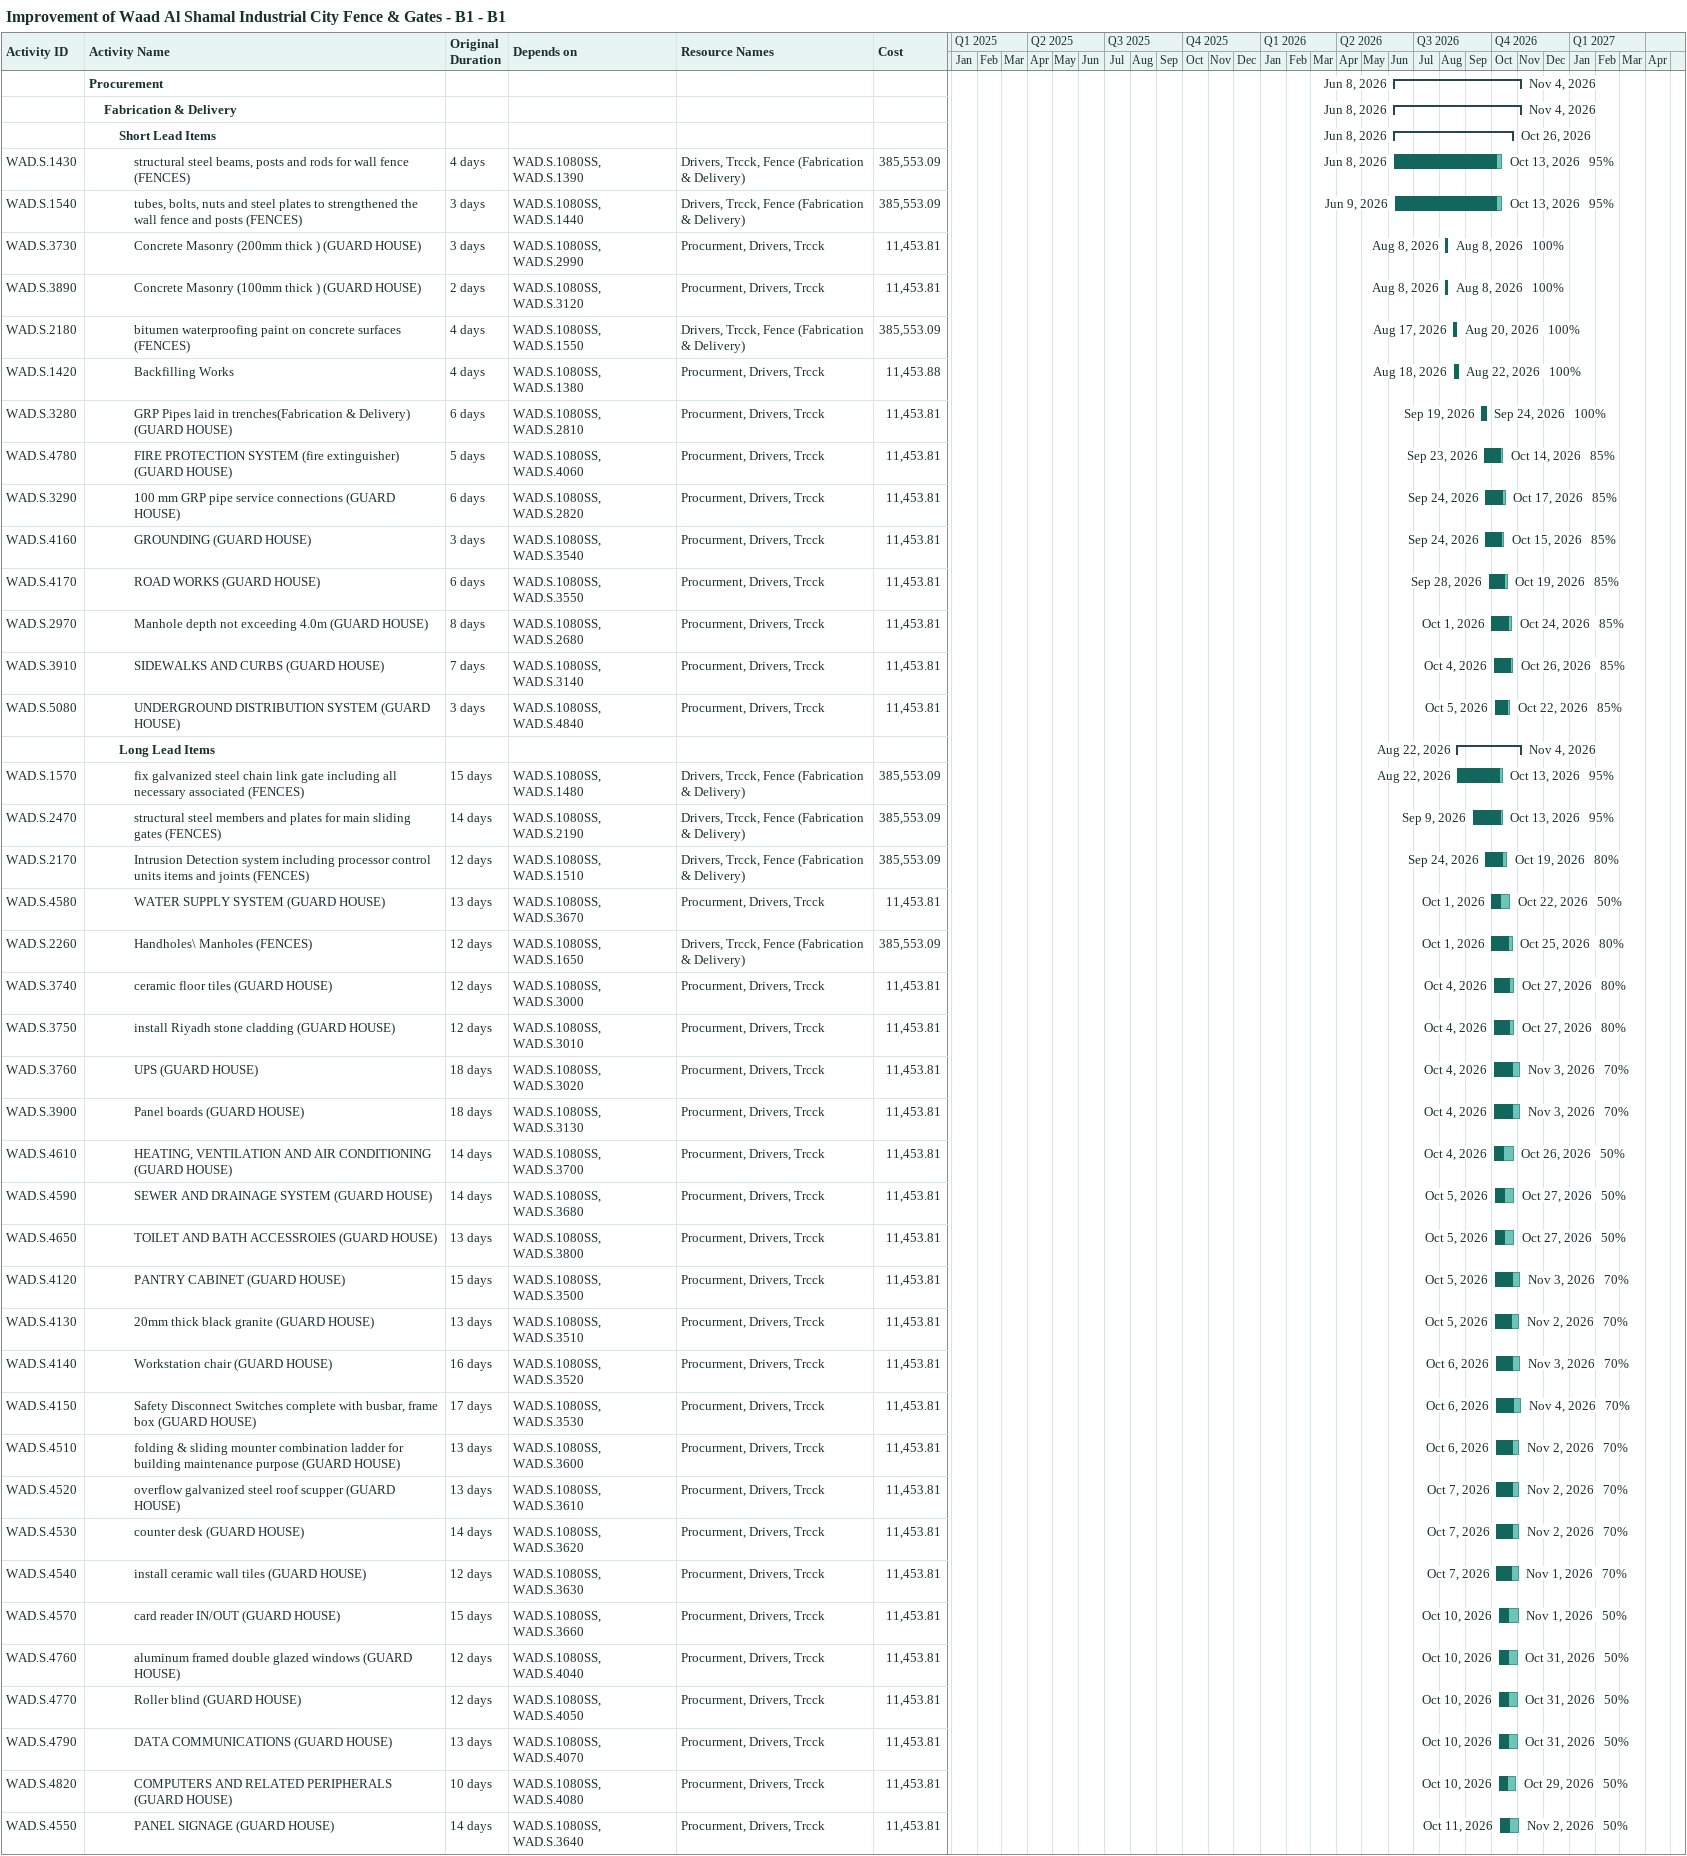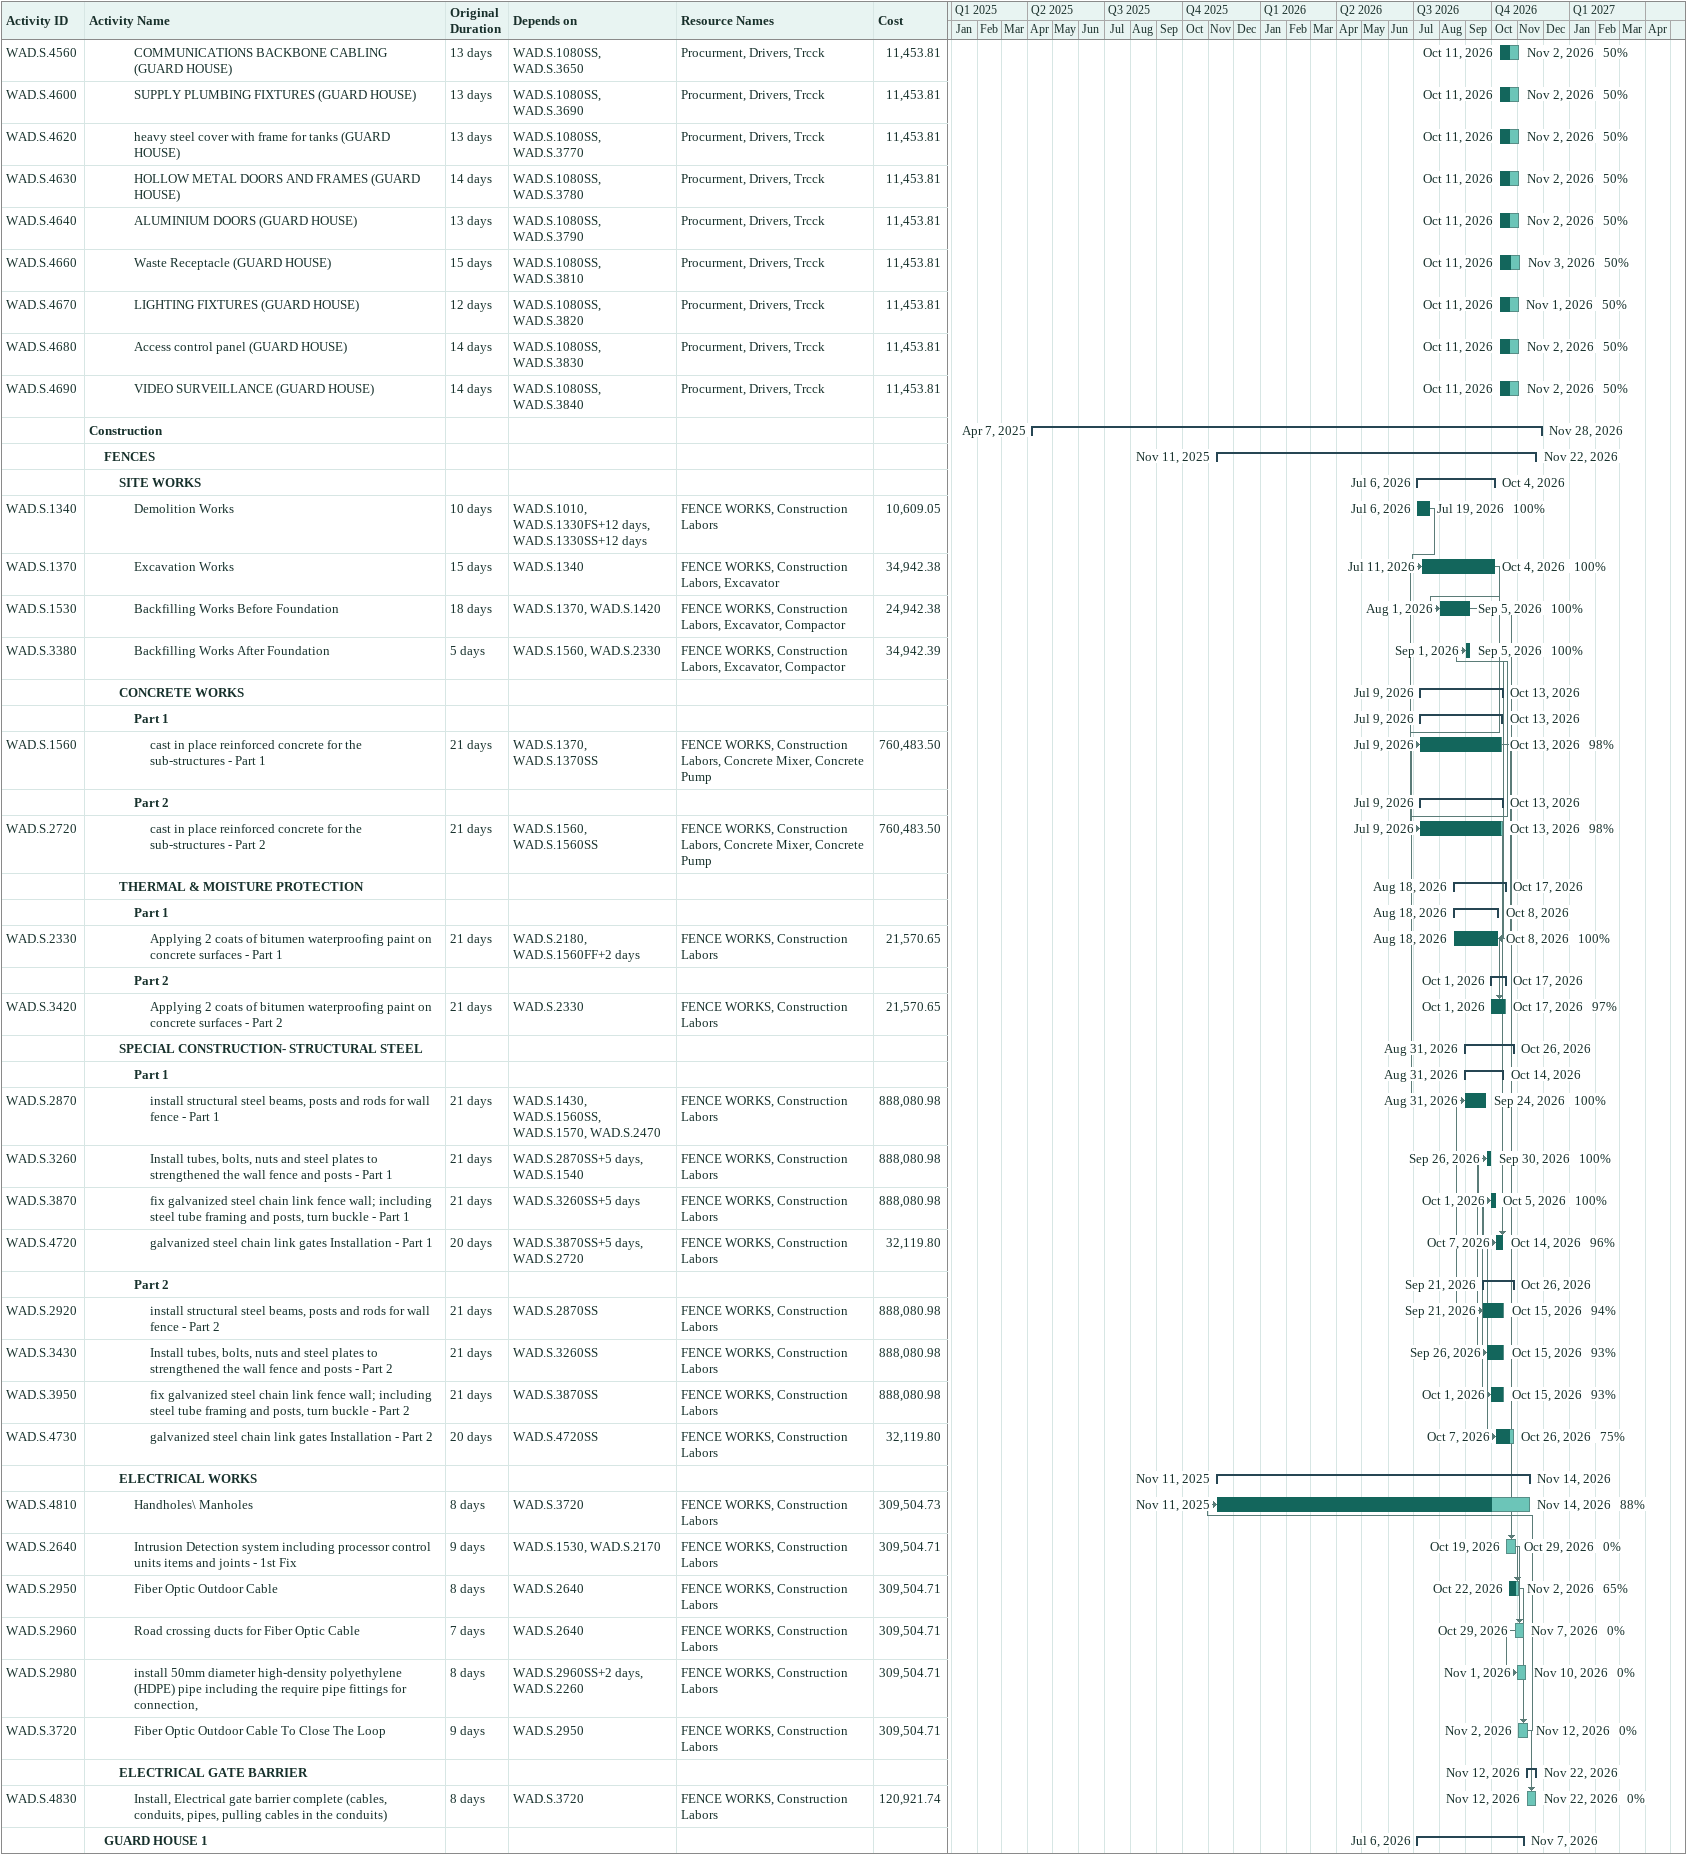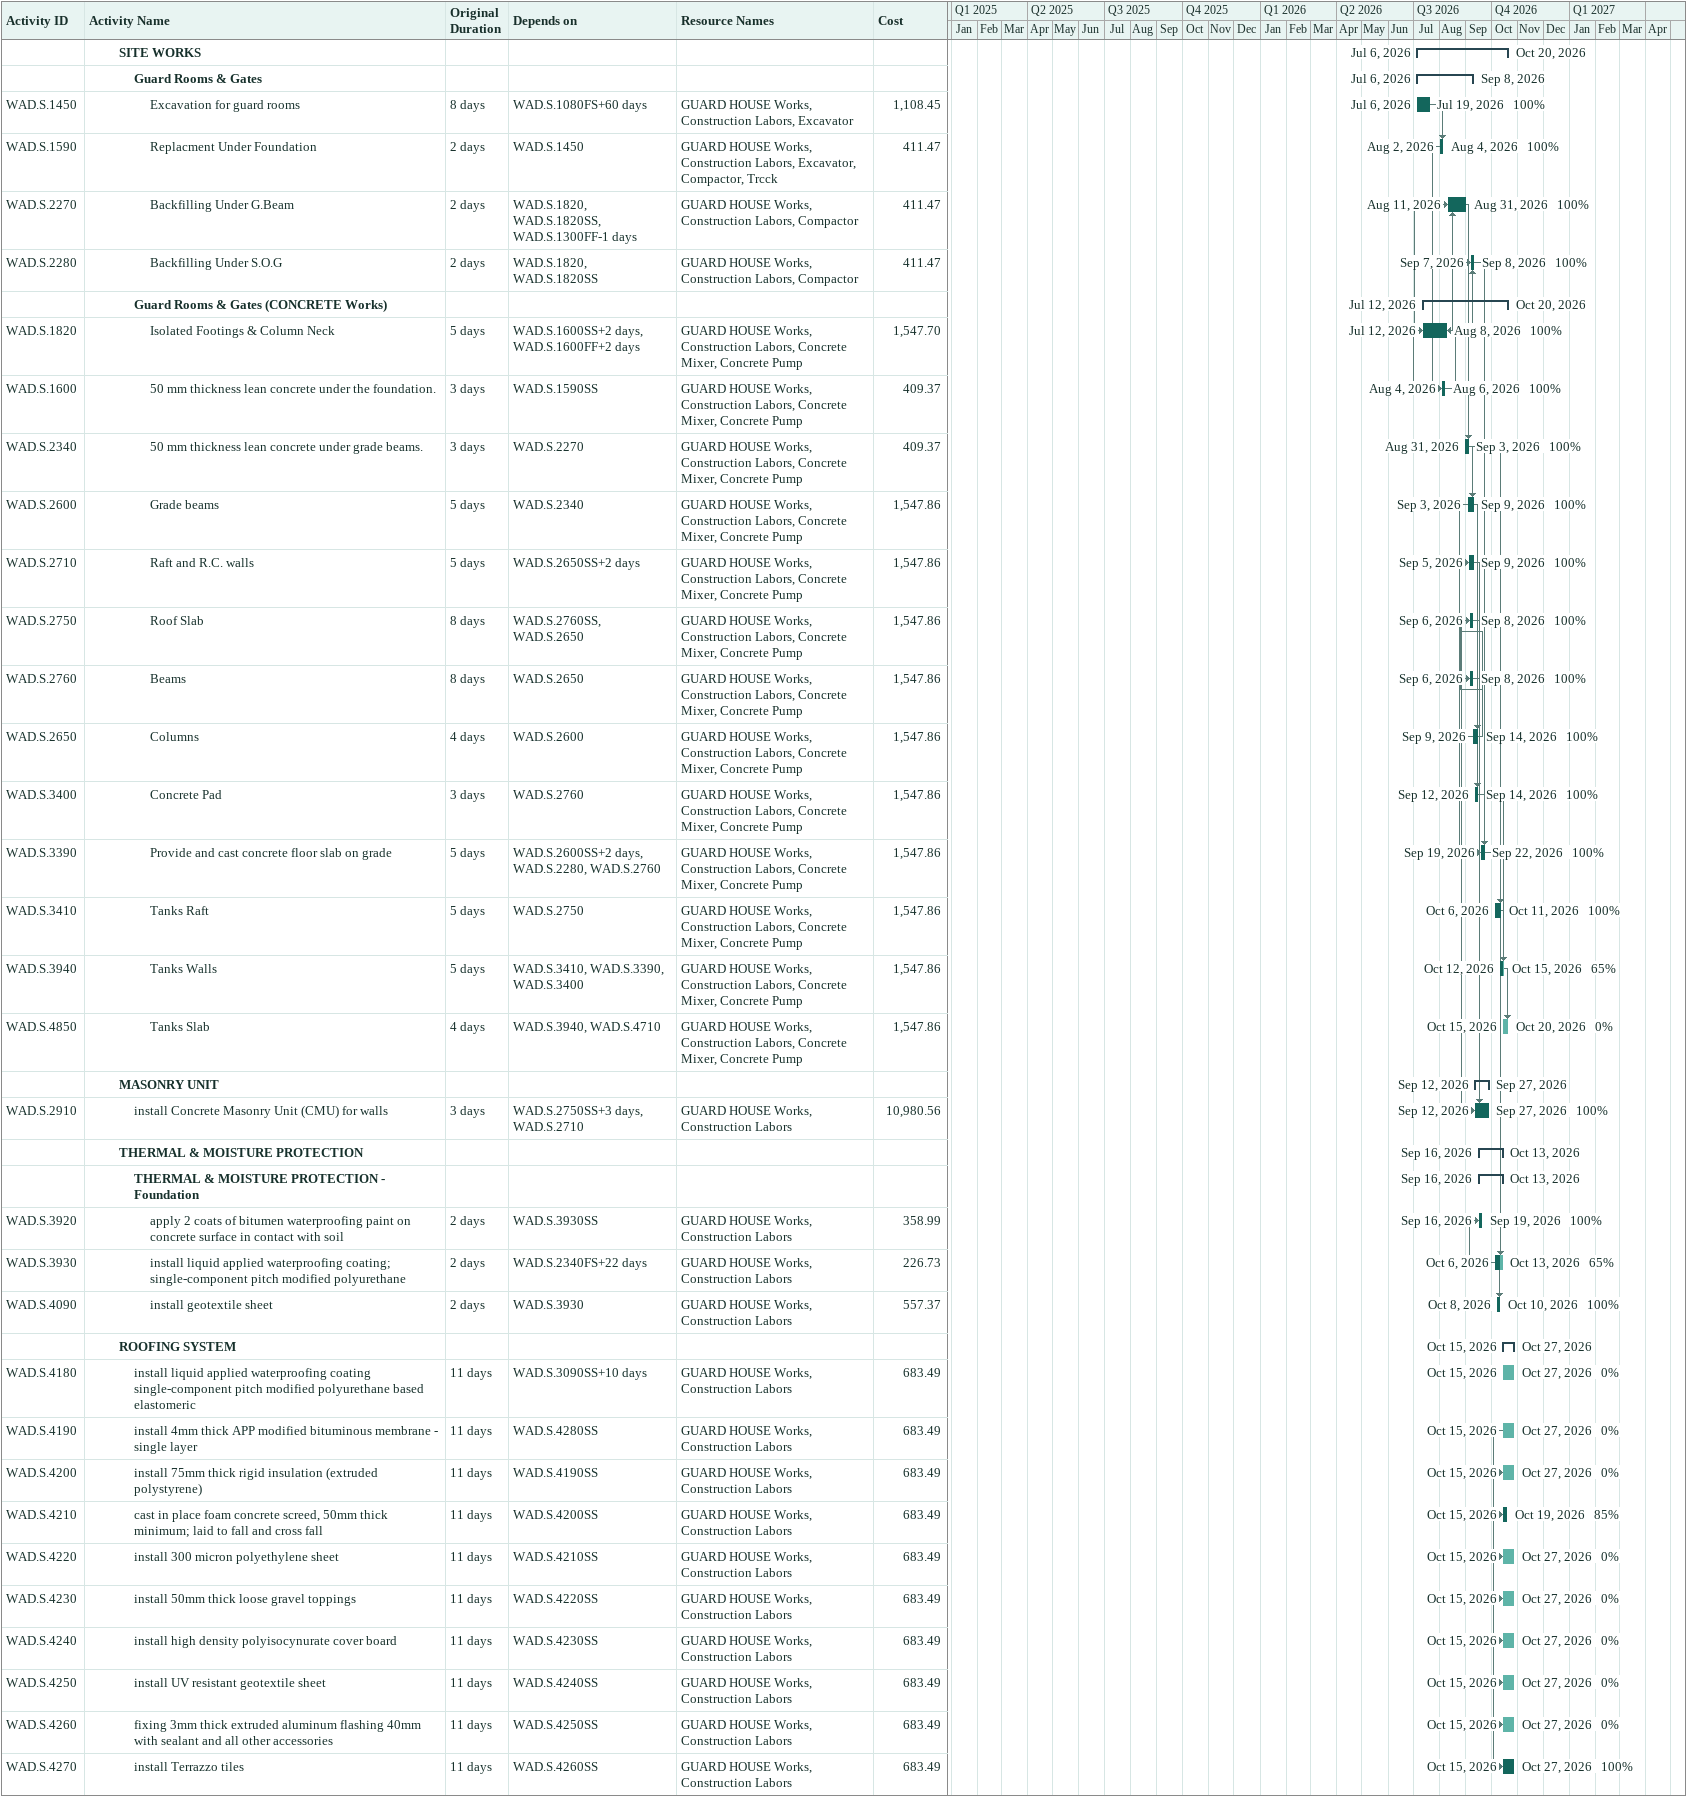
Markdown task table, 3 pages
Improvement of Waad Al Shamal Industrial City Fence & Gates - B1 - B1

| ID | Level | Task | Original duration | Start | Finish | Predecessors | Resources | % complete | Cost |
|---|---|---|---|---|---|---|---|---|---|
|  | 1 | **Procurement** |  | 2026-06-08 | 2026-11-04 |  |  |  |  |
|  | 2 | **Fabrication & Delivery** |  | 2026-06-08 | 2026-11-04 |  |  |  |  |
|  | 3 | **Short Lead Items** |  | 2026-06-08 | 2026-10-26 |  |  |  |  |
| WAD.S.1430 | 4 | structural steel beams, posts and rods for wall fence (FENCES) | 4d | 2026-06-08 | 2026-10-13 | WAD.S.1080SS, WAD.S.1390 | Drivers, Trcck, Fence (Fabrication & Delivery) | 95 | 385553.09 |
| WAD.S.1540 | 4 | tubes, bolts, nuts and steel plates to strengthened the wall fence and posts (FENCES) | 3d | 2026-06-09 | 2026-10-13 | WAD.S.1080SS, WAD.S.1440 | Drivers, Trcck, Fence (Fabrication & Delivery) | 95 | 385553.09 |
| WAD.S.3730 | 4 | Concrete Masonry (200mm thick ) (GUARD HOUSE) | 3d | 2026-08-08 | 2026-08-08 | WAD.S.1080SS, WAD.S.2990 | Procurment, Drivers, Trcck | 100 | 11453.81 |
| WAD.S.3890 | 4 | Concrete Masonry (100mm thick ) (GUARD HOUSE) | 2d | 2026-08-08 | 2026-08-08 | WAD.S.1080SS, WAD.S.3120 | Procurment, Drivers, Trcck | 100 | 11453.81 |
| WAD.S.2180 | 4 | bitumen waterproofing paint on concrete surfaces (FENCES) | 4d | 2026-08-17 | 2026-08-20 | WAD.S.1080SS, WAD.S.1550 | Drivers, Trcck, Fence (Fabrication & Delivery) | 100 | 385553.09 |
| WAD.S.1420 | 4 | Backfilling Works | 4d | 2026-08-18 | 2026-08-22 | WAD.S.1080SS, WAD.S.1380 | Procurment, Drivers, Trcck | 100 | 11453.88 |
| WAD.S.3280 | 4 | GRP Pipes laid in trenches(Fabrication & Delivery) (GUARD HOUSE) | 6d | 2026-09-19 | 2026-09-24 | WAD.S.1080SS, WAD.S.2810 | Procurment, Drivers, Trcck | 100 | 11453.81 |
| WAD.S.4780 | 4 | FIRE PROTECTION SYSTEM (fire extinguisher) (GUARD HOUSE) | 5d | 2026-09-23 | 2026-10-14 | WAD.S.1080SS, WAD.S.4060 | Procurment, Drivers, Trcck | 85 | 11453.81 |
| WAD.S.3290 | 4 | 100 mm GRP pipe service connections (GUARD HOUSE) | 6d | 2026-09-24 | 2026-10-17 | WAD.S.1080SS, WAD.S.2820 | Procurment, Drivers, Trcck | 85 | 11453.81 |
| WAD.S.4160 | 4 | GROUNDING (GUARD HOUSE) | 3d | 2026-09-24 | 2026-10-15 | WAD.S.1080SS, WAD.S.3540 | Procurment, Drivers, Trcck | 85 | 11453.81 |
| WAD.S.4170 | 4 | ROAD WORKS (GUARD HOUSE) | 6d | 2026-09-28 | 2026-10-19 | WAD.S.1080SS, WAD.S.3550 | Procurment, Drivers, Trcck | 85 | 11453.81 |
| WAD.S.2970 | 4 | Manhole depth not exceeding 4.0m (GUARD HOUSE) | 8d | 2026-10-01 | 2026-10-24 | WAD.S.1080SS, WAD.S.2680 | Procurment, Drivers, Trcck | 85 | 11453.81 |
| WAD.S.3910 | 4 | SIDEWALKS AND CURBS (GUARD HOUSE) | 7d | 2026-10-04 | 2026-10-26 | WAD.S.1080SS, WAD.S.3140 | Procurment, Drivers, Trcck | 85 | 11453.81 |
| WAD.S.5080 | 4 | UNDERGROUND DISTRIBUTION SYSTEM (GUARD HOUSE) | 3d | 2026-10-05 | 2026-10-22 | WAD.S.1080SS, WAD.S.4840 | Procurment, Drivers, Trcck | 85 | 11453.81 |
|  | 3 | **Long Lead Items** |  | 2026-08-22 | 2026-11-04 |  |  |  |  |
| WAD.S.1570 | 4 | fix galvanized steel chain link gate including all necessary associated (FENCES) | 15d | 2026-08-22 | 2026-10-13 | WAD.S.1080SS, WAD.S.1480 | Drivers, Trcck, Fence (Fabrication & Delivery) | 95 | 385553.09 |
| WAD.S.2470 | 4 | structural steel members and plates for main sliding gates (FENCES) | 14d | 2026-09-09 | 2026-10-13 | WAD.S.1080SS, WAD.S.2190 | Drivers, Trcck, Fence (Fabrication & Delivery) | 95 | 385553.09 |
| WAD.S.2170 | 4 | Intrusion Detection system including processor control units items and joints (FENCES) | 12d | 2026-09-24 | 2026-10-19 | WAD.S.1080SS, WAD.S.1510 | Drivers, Trcck, Fence (Fabrication & Delivery) | 80 | 385553.09 |
| WAD.S.4580 | 4 | WATER SUPPLY SYSTEM (GUARD HOUSE) | 13d | 2026-10-01 | 2026-10-22 | WAD.S.1080SS, WAD.S.3670 | Procurment, Drivers, Trcck | 50 | 11453.81 |
| WAD.S.2260 | 4 | Handholes\ Manholes (FENCES) | 12d | 2026-10-01 | 2026-10-25 | WAD.S.1080SS, WAD.S.1650 | Drivers, Trcck, Fence (Fabrication & Delivery) | 80 | 385553.09 |
| WAD.S.3740 | 4 | ceramic floor tiles (GUARD HOUSE) | 12d | 2026-10-04 | 2026-10-27 | WAD.S.1080SS, WAD.S.3000 | Procurment, Drivers, Trcck | 80 | 11453.81 |
| WAD.S.3750 | 4 | install Riyadh stone cladding (GUARD HOUSE) | 12d | 2026-10-04 | 2026-10-27 | WAD.S.1080SS, WAD.S.3010 | Procurment, Drivers, Trcck | 80 | 11453.81 |
| WAD.S.3760 | 4 | UPS (GUARD HOUSE) | 18d | 2026-10-04 | 2026-11-03 | WAD.S.1080SS, WAD.S.3020 | Procurment, Drivers, Trcck | 70 | 11453.81 |
| WAD.S.3900 | 4 | Panel boards (GUARD HOUSE) | 18d | 2026-10-04 | 2026-11-03 | WAD.S.1080SS, WAD.S.3130 | Procurment, Drivers, Trcck | 70 | 11453.81 |
| WAD.S.4610 | 4 | HEATING, VENTILATION AND AIR CONDITIONING (GUARD HOUSE) | 14d | 2026-10-04 | 2026-10-26 | WAD.S.1080SS, WAD.S.3700 | Procurment, Drivers, Trcck | 50 | 11453.81 |
| WAD.S.4590 | 4 | SEWER AND DRAINAGE SYSTEM (GUARD HOUSE) | 14d | 2026-10-05 | 2026-10-27 | WAD.S.1080SS, WAD.S.3680 | Procurment, Drivers, Trcck | 50 | 11453.81 |
| WAD.S.4650 | 4 | TOILET AND BATH ACCESSROIES (GUARD HOUSE) | 13d | 2026-10-05 | 2026-10-27 | WAD.S.1080SS, WAD.S.3800 | Procurment, Drivers, Trcck | 50 | 11453.81 |
| WAD.S.4120 | 4 | PANTRY CABINET (GUARD HOUSE) | 15d | 2026-10-05 | 2026-11-03 | WAD.S.1080SS, WAD.S.3500 | Procurment, Drivers, Trcck | 70 | 11453.81 |
| WAD.S.4130 | 4 | 20mm thick black granite (GUARD HOUSE) | 13d | 2026-10-05 | 2026-11-02 | WAD.S.1080SS, WAD.S.3510 | Procurment, Drivers, Trcck | 70 | 11453.81 |
| WAD.S.4140 | 4 | Workstation chair (GUARD HOUSE) | 16d | 2026-10-06 | 2026-11-03 | WAD.S.1080SS, WAD.S.3520 | Procurment, Drivers, Trcck | 70 | 11453.81 |
| WAD.S.4150 | 4 | Safety Disconnect Switches complete with busbar, frame box (GUARD HOUSE) | 17d | 2026-10-06 | 2026-11-04 | WAD.S.1080SS, WAD.S.3530 | Procurment, Drivers, Trcck | 70 | 11453.81 |
| WAD.S.4510 | 4 | folding & sliding mounter combination ladder for building maintenance purpose (GUARD HOUSE) | 13d | 2026-10-06 | 2026-11-02 | WAD.S.1080SS, WAD.S.3600 | Procurment, Drivers, Trcck | 70 | 11453.81 |
| WAD.S.4520 | 4 | overflow galvanized steel roof scupper (GUARD HOUSE) | 13d | 2026-10-07 | 2026-11-02 | WAD.S.1080SS, WAD.S.3610 | Procurment, Drivers, Trcck | 70 | 11453.81 |
| WAD.S.4530 | 4 | counter desk (GUARD HOUSE) | 14d | 2026-10-07 | 2026-11-02 | WAD.S.1080SS, WAD.S.3620 | Procurment, Drivers, Trcck | 70 | 11453.81 |
| WAD.S.4540 | 4 | install ceramic wall tiles (GUARD HOUSE) | 12d | 2026-10-07 | 2026-11-01 | WAD.S.1080SS, WAD.S.3630 | Procurment, Drivers, Trcck | 70 | 11453.81 |
| WAD.S.4570 | 4 | card reader IN/OUT (GUARD HOUSE) | 15d | 2026-10-10 | 2026-11-01 | WAD.S.1080SS, WAD.S.3660 | Procurment, Drivers, Trcck | 50 | 11453.81 |
| WAD.S.4760 | 4 | aluminum framed double glazed windows (GUARD HOUSE) | 12d | 2026-10-10 | 2026-10-31 | WAD.S.1080SS, WAD.S.4040 | Procurment, Drivers, Trcck | 50 | 11453.81 |
| WAD.S.4770 | 4 | Roller blind (GUARD HOUSE) | 12d | 2026-10-10 | 2026-10-31 | WAD.S.1080SS, WAD.S.4050 | Procurment, Drivers, Trcck | 50 | 11453.81 |
| WAD.S.4790 | 4 | DATA COMMUNICATIONS (GUARD HOUSE) | 13d | 2026-10-10 | 2026-10-31 | WAD.S.1080SS, WAD.S.4070 | Procurment, Drivers, Trcck | 50 | 11453.81 |
| WAD.S.4820 | 4 | COMPUTERS AND RELATED PERIPHERALS (GUARD HOUSE) | 10d | 2026-10-10 | 2026-10-29 | WAD.S.1080SS, WAD.S.4080 | Procurment, Drivers, Trcck | 50 | 11453.81 |
| WAD.S.4550 | 4 | PANEL SIGNAGE (GUARD HOUSE) | 14d | 2026-10-11 | 2026-11-02 | WAD.S.1080SS, WAD.S.3640 | Procurment, Drivers, Trcck | 50 | 11453.81 |
| WAD.S.4560 | 4 | COMMUNICATIONS BACKBONE CABLING (GUARD HOUSE) | 13d | 2026-10-11 | 2026-11-02 | WAD.S.1080SS, WAD.S.3650 | Procurment, Drivers, Trcck | 50 | 11453.81 |
| WAD.S.4600 | 4 | SUPPLY PLUMBING FIXTURES (GUARD HOUSE) | 13d | 2026-10-11 | 2026-11-02 | WAD.S.1080SS, WAD.S.3690 | Procurment, Drivers, Trcck | 50 | 11453.81 |
| WAD.S.4620 | 4 | heavy steel cover with frame for tanks (GUARD HOUSE) | 13d | 2026-10-11 | 2026-11-02 | WAD.S.1080SS, WAD.S.3770 | Procurment, Drivers, Trcck | 50 | 11453.81 |
| WAD.S.4630 | 4 | HOLLOW METAL DOORS AND FRAMES (GUARD HOUSE) | 14d | 2026-10-11 | 2026-11-02 | WAD.S.1080SS, WAD.S.3780 | Procurment, Drivers, Trcck | 50 | 11453.81 |
| WAD.S.4640 | 4 | ALUMINIUM DOORS (GUARD HOUSE) | 13d | 2026-10-11 | 2026-11-02 | WAD.S.1080SS, WAD.S.3790 | Procurment, Drivers, Trcck | 50 | 11453.81 |
| WAD.S.4660 | 4 | Waste Receptacle (GUARD HOUSE) | 15d | 2026-10-11 | 2026-11-03 | WAD.S.1080SS, WAD.S.3810 | Procurment, Drivers, Trcck | 50 | 11453.81 |
| WAD.S.4670 | 4 | LIGHTING FIXTURES (GUARD HOUSE) | 12d | 2026-10-11 | 2026-11-01 | WAD.S.1080SS, WAD.S.3820 | Procurment, Drivers, Trcck | 50 | 11453.81 |
| WAD.S.4680 | 4 | Access control panel (GUARD HOUSE) | 14d | 2026-10-11 | 2026-11-02 | WAD.S.1080SS, WAD.S.3830 | Procurment, Drivers, Trcck | 50 | 11453.81 |
| WAD.S.4690 | 4 | VIDEO SURVEILLANCE (GUARD HOUSE) | 14d | 2026-10-11 | 2026-11-02 | WAD.S.1080SS, WAD.S.3840 | Procurment, Drivers, Trcck | 50 | 11453.81 |
|  | 1 | **Construction** |  | 2025-04-07 | 2026-11-28 |  |  |  |  |
|  | 2 | **FENCES** |  | 2025-11-11 | 2026-11-22 |  |  |  |  |
|  | 3 | **SITE WORKS** |  | 2026-07-06 | 2026-10-04 |  |  |  |  |
| WAD.S.1340 | 4 | Demolition Works | 10d | 2026-07-06 | 2026-07-19 | WAD.S.1010, WAD.S.1330FS+12d, WAD.S.1330SS+12d | FENCE WORKS, Construction Labors | 100 | 10609.05 |
| WAD.S.1370 | 4 | Excavation Works | 15d | 2026-07-11 | 2026-10-04 | WAD.S.1340 | FENCE WORKS, Construction Labors, Excavator | 100 | 34942.38 |
| WAD.S.1530 | 4 | Backfilling Works Before Foundation | 18d | 2026-08-01 | 2026-09-05 | WAD.S.1370, WAD.S.1420 | FENCE WORKS, Construction Labors, Excavator, Compactor | 100 | 24942.38 |
| WAD.S.3380 | 4 | Backfilling Works After Foundation | 5d | 2026-09-01 | 2026-09-05 | WAD.S.1560, WAD.S.2330 | FENCE WORKS, Construction Labors, Excavator, Compactor | 100 | 34942.39 |
|  | 3 | **CONCRETE WORKS** |  | 2026-07-09 | 2026-10-13 |  |  |  |  |
|  | 4 | **Part 1** |  | 2026-07-09 | 2026-10-13 |  |  |  |  |
| WAD.S.1560 | 5 | cast in place reinforced concrete for the sub-structures - Part 1 | 21d | 2026-07-09 | 2026-10-13 | WAD.S.1370, WAD.S.1370SS | FENCE WORKS, Construction Labors, Concrete Mixer, Concrete Pump | 98 | 760483.50 |
|  | 4 | **Part 2** |  | 2026-07-09 | 2026-10-13 |  |  |  |  |
| WAD.S.2720 | 5 | cast in place reinforced concrete for the sub-structures - Part 2 | 21d | 2026-07-09 | 2026-10-13 | WAD.S.1560, WAD.S.1560SS | FENCE WORKS, Construction Labors, Concrete Mixer, Concrete Pump | 98 | 760483.50 |
|  | 3 | **THERMAL & MOISTURE PROTECTION** |  | 2026-08-18 | 2026-10-17 |  |  |  |  |
|  | 4 | **Part 1** |  | 2026-08-18 | 2026-10-08 |  |  |  |  |
| WAD.S.2330 | 5 | Applying 2 coats of bitumen waterproofing paint on concrete surfaces - Part 1 | 21d | 2026-08-18 | 2026-10-08 | WAD.S.2180, WAD.S.1560FF+2d | FENCE WORKS, Construction Labors | 100 | 21570.65 |
|  | 4 | **Part 2** |  | 2026-10-01 | 2026-10-17 |  |  |  |  |
| WAD.S.3420 | 5 | Applying 2 coats of bitumen waterproofing paint on concrete surfaces - Part 2 | 21d | 2026-10-01 | 2026-10-17 | WAD.S.2330 | FENCE WORKS, Construction Labors | 97 | 21570.65 |
|  | 3 | **SPECIAL CONSTRUCTION- STRUCTURAL STEEL** |  | 2026-08-31 | 2026-10-26 |  |  |  |  |
|  | 4 | **Part 1** |  | 2026-08-31 | 2026-10-14 |  |  |  |  |
| WAD.S.2870 | 5 | install structural steel beams, posts and rods for wall fence - Part 1 | 21d | 2026-08-31 | 2026-09-24 | WAD.S.1430, WAD.S.1560SS, WAD.S.1570, WAD.S.2470 | FENCE WORKS, Construction Labors | 100 | 888080.98 |
| WAD.S.3260 | 5 | Install tubes, bolts, nuts and steel plates to strengthened the wall fence and posts - Part 1 | 21d | 2026-09-26 | 2026-09-30 | WAD.S.2870SS+5d, WAD.S.1540 | FENCE WORKS, Construction Labors | 100 | 888080.98 |
| WAD.S.3870 | 5 | fix galvanized steel chain link fence wall; including steel tube framing and posts, turn buckle - Part 1 | 21d | 2026-10-01 | 2026-10-05 | WAD.S.3260SS+5d | FENCE WORKS, Construction Labors | 100 | 888080.98 |
| WAD.S.4720 | 5 | galvanized steel chain link gates Installation - Part 1 | 20d | 2026-10-07 | 2026-10-14 | WAD.S.3870SS+5d, WAD.S.2720 | FENCE WORKS, Construction Labors | 96 | 32119.80 |
|  | 4 | **Part 2** |  | 2026-09-21 | 2026-10-26 |  |  |  |  |
| WAD.S.2920 | 5 | install structural steel beams, posts and rods for wall fence - Part 2 | 21d | 2026-09-21 | 2026-10-15 | WAD.S.2870SS | FENCE WORKS, Construction Labors | 94 | 888080.98 |
| WAD.S.3430 | 5 | Install tubes, bolts, nuts and steel plates to strengthened the wall fence and posts - Part 2 | 21d | 2026-09-26 | 2026-10-15 | WAD.S.3260SS | FENCE WORKS, Construction Labors | 93 | 888080.98 |
| WAD.S.3950 | 5 | fix galvanized steel chain link fence wall; including steel tube framing and posts, turn buckle - Part 2 | 21d | 2026-10-01 | 2026-10-15 | WAD.S.3870SS | FENCE WORKS, Construction Labors | 93 | 888080.98 |
| WAD.S.4730 | 5 | galvanized steel chain link gates Installation - Part 2 | 20d | 2026-10-07 | 2026-10-26 | WAD.S.4720SS | FENCE WORKS, Construction Labors | 75 | 32119.80 |
|  | 3 | **ELECTRICAL WORKS** |  | 2025-11-11 | 2026-11-14 |  |  |  |  |
| WAD.S.4810 | 4 | Handholes\ Manholes | 8d | 2025-11-11 | 2026-11-14 | WAD.S.3720 | FENCE WORKS, Construction Labors | 88 | 309504.73 |
| WAD.S.2640 | 4 | Intrusion Detection system including processor control units items and joints - 1st Fix | 9d | 2026-10-19 | 2026-10-29 | WAD.S.1530, WAD.S.2170 | FENCE WORKS, Construction Labors | 0 | 309504.71 |
| WAD.S.2950 | 4 | Fiber Optic Outdoor Cable | 8d | 2026-10-22 | 2026-11-02 | WAD.S.2640 | FENCE WORKS, Construction Labors | 65 | 309504.71 |
| WAD.S.2960 | 4 | Road crossing ducts for Fiber Optic Cable | 7d | 2026-10-29 | 2026-11-07 | WAD.S.2640 | FENCE WORKS, Construction Labors | 0 | 309504.71 |
| WAD.S.2980 | 4 | install 50mm diameter high-density polyethylene (HDPE) pipe including the require pipe fittings for connection, | 8d | 2026-11-01 | 2026-11-10 | WAD.S.2960SS+2d, WAD.S.2260 | FENCE WORKS, Construction Labors | 0 | 309504.71 |
| WAD.S.3720 | 4 | Fiber Optic Outdoor Cable To Close The Loop | 9d | 2026-11-02 | 2026-11-12 | WAD.S.2950 | FENCE WORKS, Construction Labors | 0 | 309504.71 |
|  | 3 | **ELECTRICAL GATE BARRIER** |  | 2026-11-12 | 2026-11-22 |  |  |  |  |
| WAD.S.4830 | 4 | Install, Electrical gate barrier complete (cables, conduits, pipes, pulling cables in the conduits) | 8d | 2026-11-12 | 2026-11-22 | WAD.S.3720 | FENCE WORKS, Construction Labors | 0 | 120921.74 |
|  | 2 | **GUARD HOUSE 1** |  | 2026-07-06 | 2026-11-07 |  |  |  |  |
|  | 3 | **SITE WORKS** |  | 2026-07-06 | 2026-10-20 |  |  |  |  |
|  | 4 | **Guard Rooms & Gates** |  | 2026-07-06 | 2026-09-08 |  |  |  |  |
| WAD.S.1450 | 5 | Excavation for guard rooms | 8d | 2026-07-06 | 2026-07-19 | WAD.S.1080FS+60d | GUARD HOUSE Works, Construction Labors, Excavator | 100 | 1108.45 |
| WAD.S.1590 | 5 | Replacment Under Foundation | 2d | 2026-08-02 | 2026-08-04 | WAD.S.1450 | GUARD HOUSE Works, Construction Labors, Excavator, Compactor, Trcck | 100 | 411.47 |
| WAD.S.2270 | 5 | Backfilling Under G.Beam | 2d | 2026-08-11 | 2026-08-31 | WAD.S.1820, WAD.S.1820SS, WAD.S.1300FF-1d | GUARD HOUSE Works, Construction Labors, Compactor | 100 | 411.47 |
| WAD.S.2280 | 5 | Backfilling Under S.O.G | 2d | 2026-09-07 | 2026-09-08 | WAD.S.1820, WAD.S.1820SS | GUARD HOUSE Works, Construction Labors, Compactor | 100 | 411.47 |
|  | 4 | **Guard Rooms & Gates (CONCRETE Works)** |  | 2026-07-12 | 2026-10-20 |  |  |  |  |
| WAD.S.1820 | 5 | Isolated Footings & Column Neck | 5d | 2026-07-12 | 2026-08-08 | WAD.S.1600SS+2d, WAD.S.1600FF+2d | GUARD HOUSE Works, Construction Labors, Concrete Mixer, Concrete Pump | 100 | 1547.70 |
| WAD.S.1600 | 5 | 50 mm thickness lean concrete under the foundation. | 3d | 2026-08-04 | 2026-08-06 | WAD.S.1590SS | GUARD HOUSE Works, Construction Labors, Concrete Mixer, Concrete Pump | 100 | 409.37 |
| WAD.S.2340 | 5 | 50 mm thickness lean concrete under grade beams. | 3d | 2026-08-31 | 2026-09-03 | WAD.S.2270 | GUARD HOUSE Works, Construction Labors, Concrete Mixer, Concrete Pump | 100 | 409.37 |
| WAD.S.2600 | 5 | Grade beams | 5d | 2026-09-03 | 2026-09-09 | WAD.S.2340 | GUARD HOUSE Works, Construction Labors, Concrete Mixer, Concrete Pump | 100 | 1547.86 |
| WAD.S.2710 | 5 | Raft and R.C. walls | 5d | 2026-09-05 | 2026-09-09 | WAD.S.2650SS+2d | GUARD HOUSE Works, Construction Labors, Concrete Mixer, Concrete Pump | 100 | 1547.86 |
| WAD.S.2750 | 5 | Roof Slab | 8d | 2026-09-06 | 2026-09-08 | WAD.S.2760SS, WAD.S.2650 | GUARD HOUSE Works, Construction Labors, Concrete Mixer, Concrete Pump | 100 | 1547.86 |
| WAD.S.2760 | 5 | Beams | 8d | 2026-09-06 | 2026-09-08 | WAD.S.2650 | GUARD HOUSE Works, Construction Labors, Concrete Mixer, Concrete Pump | 100 | 1547.86 |
| WAD.S.2650 | 5 | Columns | 4d | 2026-09-09 | 2026-09-14 | WAD.S.2600 | GUARD HOUSE Works, Construction Labors, Concrete Mixer, Concrete Pump | 100 | 1547.86 |
| WAD.S.3400 | 5 | Concrete Pad | 3d | 2026-09-12 | 2026-09-14 | WAD.S.2760 | GUARD HOUSE Works, Construction Labors, Concrete Mixer, Concrete Pump | 100 | 1547.86 |
| WAD.S.3390 | 5 | Provide and cast concrete floor slab on grade | 5d | 2026-09-19 | 2026-09-22 | WAD.S.2600SS+2d, WAD.S.2280, WAD.S.2760 | GUARD HOUSE Works, Construction Labors, Concrete Mixer, Concrete Pump | 100 | 1547.86 |
| WAD.S.3410 | 5 | Tanks Raft | 5d | 2026-10-06 | 2026-10-11 | WAD.S.2750 | GUARD HOUSE Works, Construction Labors, Concrete Mixer, Concrete Pump | 100 | 1547.86 |
| WAD.S.3940 | 5 | Tanks Walls | 5d | 2026-10-12 | 2026-10-15 | WAD.S.3410, WAD.S.3390, WAD.S.3400 | GUARD HOUSE Works, Construction Labors, Concrete Mixer, Concrete Pump | 65 | 1547.86 |
| WAD.S.4850 | 5 | Tanks Slab | 4d | 2026-10-15 | 2026-10-20 | WAD.S.3940, WAD.S.4710 | GUARD HOUSE Works, Construction Labors, Concrete Mixer, Concrete Pump | 0 | 1547.86 |
|  | 3 | **MASONRY UNIT** |  | 2026-09-12 | 2026-09-27 |  |  |  |  |
| WAD.S.2910 | 4 | install Concrete Masonry Unit (CMU) for walls | 3d | 2026-09-12 | 2026-09-27 | WAD.S.2750SS+3d, WAD.S.2710 | GUARD HOUSE Works, Construction Labors | 100 | 10980.56 |
|  | 3 | **THERMAL & MOISTURE PROTECTION** |  | 2026-09-16 | 2026-10-13 |  |  |  |  |
|  | 4 | **THERMAL & MOISTURE PROTECTION - Foundation** |  | 2026-09-16 | 2026-10-13 |  |  |  |  |
| WAD.S.3920 | 5 | apply 2 coats of bitumen waterproofing paint on concrete surface in contact with soil | 2d | 2026-09-16 | 2026-09-19 | WAD.S.3930SS | GUARD HOUSE Works, Construction Labors | 100 | 358.99 |
| WAD.S.3930 | 5 | install liquid applied waterproofing coating; single-component pitch modified polyurethane | 2d | 2026-10-06 | 2026-10-13 | WAD.S.2340FS+22d | GUARD HOUSE Works, Construction Labors | 65 | 226.73 |
| WAD.S.4090 | 5 | install geotextile sheet | 2d | 2026-10-08 | 2026-10-10 | WAD.S.3930 | GUARD HOUSE Works, Construction Labors | 100 | 557.37 |
|  | 3 | **ROOFING SYSTEM** |  | 2026-10-15 | 2026-10-27 |  |  |  |  |
| WAD.S.4180 | 4 | install liquid applied waterproofing coating single-component pitch modified polyurethane based elastomeric | 11d | 2026-10-15 | 2026-10-27 | WAD.S.3090SS+10d | GUARD HOUSE Works, Construction Labors | 0 | 683.49 |
| WAD.S.4190 | 4 | install 4mm thick APP modified bituminous membrane - single layer | 11d | 2026-10-15 | 2026-10-27 | WAD.S.4280SS | GUARD HOUSE Works, Construction Labors | 0 | 683.49 |
| WAD.S.4200 | 4 | install 75mm thick rigid insulation (extruded polystyrene) | 11d | 2026-10-15 | 2026-10-27 | WAD.S.4190SS | GUARD HOUSE Works, Construction Labors | 0 | 683.49 |
| WAD.S.4210 | 4 | cast in place foam concrete screed, 50mm thick minimum; laid to fall and cross fall | 11d | 2026-10-15 | 2026-10-19 | WAD.S.4200SS | GUARD HOUSE Works, Construction Labors | 85 | 683.49 |
| WAD.S.4220 | 4 | install 300 micron polyethylene sheet | 11d | 2026-10-15 | 2026-10-27 | WAD.S.4210SS | GUARD HOUSE Works, Construction Labors | 0 | 683.49 |
| WAD.S.4230 | 4 | install 50mm thick loose gravel toppings | 11d | 2026-10-15 | 2026-10-27 | WAD.S.4220SS | GUARD HOUSE Works, Construction Labors | 0 | 683.49 |
| WAD.S.4240 | 4 | install high density polyisocynurate cover board | 11d | 2026-10-15 | 2026-10-27 | WAD.S.4230SS | GUARD HOUSE Works, Construction Labors | 0 | 683.49 |
| WAD.S.4250 | 4 | install UV resistant geotextile sheet | 11d | 2026-10-15 | 2026-10-27 | WAD.S.4240SS | GUARD HOUSE Works, Construction Labors | 0 | 683.49 |
| WAD.S.4260 | 4 | fixing 3mm thick extruded aluminum flashing 40mm with sealant and all other accessories | 11d | 2026-10-15 | 2026-10-27 | WAD.S.4250SS | GUARD HOUSE Works, Construction Labors | 0 | 683.49 |
| WAD.S.4270 | 4 | install Terrazzo tiles | 11d | 2026-10-15 | 2026-10-27 | WAD.S.4260SS | GUARD HOUSE Works, Construction Labors | 100 | 683.49 |
